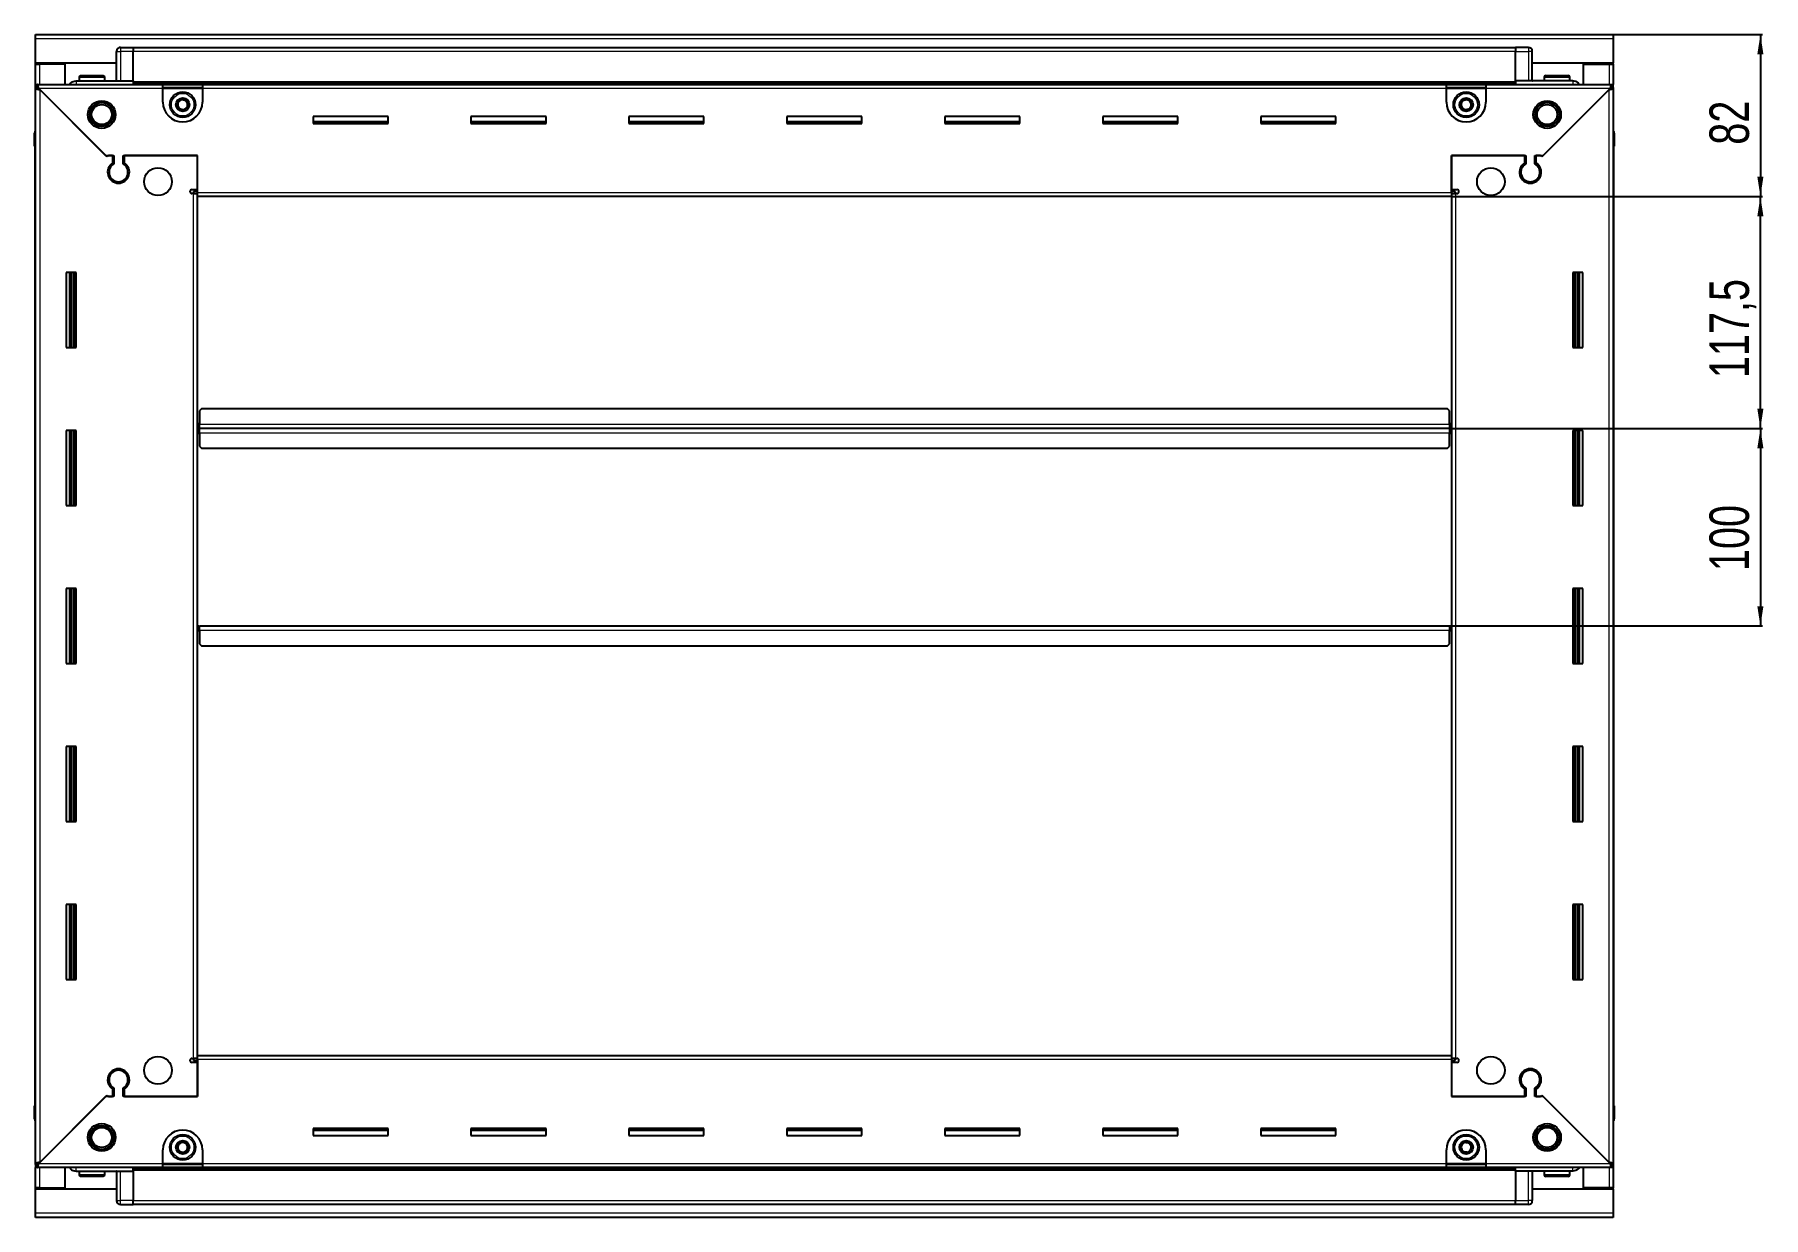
# Model space of a CAD drawing. Header units: millimetres. Extents: x 834 to 4461, y -609 to 1915.
# Drawn here: x 3586 to 4461, y 1177 to 1776 of the extents above; entities that cross this region are included whole.
import ezdxf

# ---------------------------------------------------------------- set-up
doc = ezdxf.new("R2010")
doc.units = ezdxf.units.MM
doc.layers.add('FORMAT', color=7, linetype='Continuous')
doc.styles.add('SLDTEXTSTYLE0', font='TXT', dxfattribs={"width": 0.75})
doc.dimstyles.new('SLDDIMSTYLE0', dxfattribs={"dimtxt": 20, "dimasz": 10, "dimexe": 0, "dimexo": 0.0625, "dimgap": 5, "dimtad": 2, "dimdec": 1, "dimrnd": 1e-09, "dimzin": 12, "dimdsep": 46, "dimtxsty": 'SLDTEXTSTYLE0', "dimsah": 1, "dimcen": 0.09, "dimadec": 0, "dimazin": 3, "dimtfac": 1, "dimtofl": 0, "dimtmove": 0, "dimatfit": 3, "dimfxl": 0, "dimfrac": 2, "dimtolj": 1, "dimtzin": 12, "dimarcsym": 0})

# ---------------------------------------------------------------- blocks, each defined once
blk = doc.blocks.new('_D_5')
at = {"layer": 'FORMAT'}
for p, q in [((4385.45, 1776.26), (4460.94, 1776.26)), ((4459.94, 1776.26), (4459.94, 1694.26)), ((4303.45, 1694.26), (4460.94, 1694.26))]:
    blk.add_line(p, q, dxfattribs=at)
for points in [[(4459.94, 1776.26), (4458.4, 1766.26), (4461.48, 1766.26)], [(4459.94, 1694.26), (4461.48, 1704.26), (4458.4, 1704.26)]]:
    blk.add_solid(points, dxfattribs=at)
at = {"layer": 'FORMAT', "insert": (4434.16, 1720.48), "char_height": 20, "attachment_point": 1, "rotation": 90, "style": 'SLDTEXTSTYLE0'}
blk.add_mtext('82', dxfattribs=at)
blk = doc.blocks.new('_D_6')
at = {"layer": 'FORMAT'}
for p, q in [((4303.45, 1694.26), (4460.94, 1694.26)), ((4459.94, 1576.76), (4459.94, 1694.26)), ((4302.45, 1576.76), (4460.94, 1576.76))]:
    blk.add_line(p, q, dxfattribs=at)
for points in [[(4459.94, 1694.26), (4458.4, 1684.26), (4461.48, 1684.26)], [(4459.94, 1576.76), (4461.48, 1586.76), (4458.4, 1586.76)]]:
    blk.add_solid(points, dxfattribs=at)
at = {"layer": 'FORMAT', "insert": (4434.16, 1602.26), "char_height": 20, "attachment_point": 1, "rotation": 90, "style": 'SLDTEXTSTYLE0'}
blk.add_mtext('117,5', dxfattribs=at)
blk = doc.blocks.new('_D_7')
at = {"layer": 'FORMAT'}
for p, q in [((4302.45, 1576.76), (4460.94, 1576.76)), ((4459.94, 1576.76), (4459.94, 1476.76)), ((4302.45, 1476.76), (4460.94, 1476.76))]:
    blk.add_line(p, q, dxfattribs=at)
for points in [[(4459.94, 1576.76), (4458.4, 1566.76), (4461.48, 1566.76)], [(4459.94, 1476.76), (4461.48, 1486.76), (4458.4, 1486.76)]]:
    blk.add_solid(points, dxfattribs=at)
at = {"layer": 'FORMAT', "insert": (4434.16, 1504.59), "char_height": 20, "attachment_point": 1, "rotation": 90, "style": 'SLDTEXTSTYLE0'}
blk.add_mtext('100', dxfattribs=at)

msp = doc.modelspace()

# ---------------------------------------------------------------- linework, layer by layer
at = {"color": 7, "linetype": 'Continuous', "lineweight": 25}
for p, q in [((3586.44, 1776.26), (4385.44, 1776.26)), ((3586.44, 1774.16), (3586.44, 1776.26)), ((3586.44, 1761.76), (3586.44, 1774.16)), ((3628.12, 1769.26), (3628.12, 1769.26)), ((3629.44, 1769.76), (3635.94, 1769.76)), ((3629.44, 1769.76), (3635.94, 1769.76)), ((3635.94, 1769.76), (3635.94, 1769.76)), ((3635.94, 1769.76), (3635.94, 1769.76)), ((3635.94, 1769.76), (3635.94, 1767.76)), ((4335.94, 1769.61), (3635.94, 1769.61)), ((4335.94, 1769.76), (4335.94, 1769.76)), ((4342.44, 1769.76), (4335.94, 1769.76)), ((4342.44, 1769.76), (4335.94, 1769.76)), ((4335.94, 1769.76), (4335.94, 1767.76)), ((4385.44, 1776.26), (4385.44, 1774.16)), ((4385.44, 1774.16), (4385.44, 1761.76)), ((3627.44, 1761.76), (3586.44, 1761.76)), ((3586.44, 1761.26), (3586.44, 1761.76)), ((3586.44, 1761.26), (3588.54, 1761.26)), ((3586.44, 1751.01), (3586.44, 1761.26)), ((3587.94, 1761.26), (3587.94, 1761.76)), ((3601.44, 1761.26), (3588.54, 1761.26)), ((3601.44, 1751.01), (3601.44, 1761.26)), ((3627.44, 1752.76), (3627.44, 1767.76)), ((3635.94, 1752.76), (3635.94, 1767.76)), ((4335.94, 1752.76), (4335.94, 1767.76)), ((4344.44, 1767.76), (4344.44, 1767.76)), ((4344.44, 1752.76), (4344.44, 1767.76)), ((4385.44, 1761.76), (4344.44, 1761.76)), ((4370.44, 1751.01), (4370.44, 1761.26)), ((4370.44, 1761.26), (4383.34, 1761.26)), ((4383.34, 1761.26), (4385.44, 1761.26)), ((4383.94, 1761.26), (4383.94, 1761.76)), ((4385.44, 1761.26), (4385.44, 1761.76)), ((4385.44, 1761.26), (4385.44, 1751.01)), ((3606.94, 1752.76), (3635.94, 1752.76)), ((3608.44, 1754.66), (3608.44, 1752.76)), ((3609.24, 1755.46), (3620.64, 1755.46)), ((3621.44, 1752.76), (3621.44, 1754.66)), ((3635.94, 1752.76), (3635.94, 1752.26)), ((3635.94, 1751.61), (4335.94, 1751.61)), ((4335.94, 1752.76), (4335.94, 1752.26)), ((4364.94, 1752.76), (4335.94, 1752.76)), ((4350.44, 1754.66), (4350.44, 1752.76)), ((4351.24, 1755.46), (4362.64, 1755.46)), ((4363.44, 1752.76), (4363.44, 1754.66)), ((3586.44, 1749.51), (3586.44, 1751.01)), ((3586.44, 1751.01), (3587.44, 1751.01)), ((3586.44, 1749.01), (3586.44, 1749.51)), ((3586.44, 1749.51), (3587.44, 1749.51)), ((3586.44, 1204.51), (3586.44, 1749.01)), ((3587.94, 1749.01), (3586.44, 1749.01)), ((3587.44, 1751.01), (3650.94, 1751.01)), ((3587.44, 1749.51), (3587.44, 1751.01)), ((3588.04, 1748.91), (3621.94, 1715.01)), ((3622.64, 1714.31), (3588.54, 1748.41)), ((3650.94, 1748.91), (3650.94, 1751.01)), ((3650.94, 1751.01), (3670.94, 1751.01)), ((3650.94, 1749.51), (3670.94, 1749.51)), ((3650.94, 1742.01), (3650.94, 1748.91)), ((3670.94, 1751.01), (4300.94, 1751.01)), ((3670.94, 1751.01), (3670.94, 1748.91)), ((3670.94, 1748.91), (3670.94, 1742.01)), ((4300.94, 1748.91), (4300.94, 1751.01)), ((4300.94, 1751.01), (4320.94, 1751.01)), ((4300.94, 1749.51), (4320.94, 1749.51)), ((4300.94, 1742.01), (4300.94, 1748.91)), ((4320.94, 1751.01), (4384.44, 1751.01)), ((4320.94, 1751.01), (4320.94, 1748.91)), ((4320.94, 1748.91), (4320.94, 1742.01)), ((4383.34, 1748.41), (4349.24, 1714.31)), ((4349.94, 1715.01), (4383.84, 1748.91)), ((4383.94, 1749.01), (4385.44, 1749.01)), ((4384.44, 1749.51), (4384.44, 1751.01)), ((4384.44, 1751.01), (4385.44, 1751.01)), ((4384.44, 1749.51), (4385.44, 1749.51)), ((4385.44, 1749.51), (4385.44, 1751.01)), ((4385.44, 1749.51), (4385.44, 1749.01)), ((4385.44, 1749.01), (4385.44, 1204.51)), ((3764.94, 1734.76), (3726.94, 1734.76)), ((3726.94, 1734.76), (3726.94, 1731.26)), ((3764.94, 1731.26), (3764.94, 1734.76)), ((3844.94, 1734.76), (3806.94, 1734.76)), ((3806.94, 1734.76), (3806.94, 1731.26)), ((3844.94, 1731.26), (3844.94, 1734.76)), ((3924.94, 1734.76), (3886.94, 1734.76)), ((3886.94, 1734.76), (3886.94, 1731.26)), ((3924.94, 1731.26), (3924.94, 1734.76)), ((4004.94, 1734.76), (3966.94, 1734.76)), ((3966.94, 1734.76), (3966.94, 1731.26)), ((4004.94, 1731.26), (4004.94, 1734.76)), ((4084.94, 1734.76), (4046.94, 1734.76)), ((4046.94, 1734.76), (4046.94, 1731.26)), ((4084.94, 1731.26), (4084.94, 1734.76)), ((4164.94, 1734.76), (4126.94, 1734.76)), ((4126.94, 1734.76), (4126.94, 1731.26)), ((4164.94, 1731.26), (4164.94, 1734.76)), ((4244.94, 1734.76), (4206.94, 1734.76)), ((4206.94, 1734.76), (4206.94, 1731.26)), ((4244.94, 1731.26), (4244.94, 1734.76)), ((3585.94, 1726.26), (3585.94, 1719.76)), ((3585.94, 1719.76), (3585.94, 1726.26)), ((3764.94, 1732.01), (3726.94, 1732.01)), ((3726.94, 1731.26), (3764.94, 1731.26)), ((3844.94, 1732.01), (3806.94, 1732.01)), ((3806.94, 1731.26), (3844.94, 1731.26)), ((3924.94, 1732.01), (3886.94, 1732.01)), ((3886.94, 1731.26), (3924.94, 1731.26)), ((4004.94, 1732.01), (3966.94, 1732.01)), ((3966.94, 1731.26), (4004.94, 1731.26)), ((4084.94, 1732.01), (4046.94, 1732.01)), ((4046.94, 1731.26), (4084.94, 1731.26)), ((4164.94, 1732.01), (4126.94, 1732.01)), ((4126.94, 1731.26), (4164.94, 1731.26)), ((4244.94, 1732.01), (4206.94, 1732.01)), ((4206.94, 1731.26), (4244.94, 1731.26)), ((4385.44, 1727.58), (4385.44, 1727.58)), ((4385.94, 1726.26), (4385.94, 1719.76)), ((4385.94, 1719.76), (4385.94, 1726.26)), ((3585.94, 1719.76), (3585.94, 1719.76)), ((3586.44, 1719.76), (3585.94, 1719.76)), ((3586.09, 1719.76), (3586.09, 1233.76)), ((4385.44, 1719.76), (4385.94, 1719.76)), ((4385.79, 1233.76), (4385.79, 1719.76)), ((4385.94, 1719.76), (4385.94, 1719.76)), ((4385.94, 1719.76), (4385.94, 1719.76)), ((3621.94, 1715.01), (3626.14, 1715.01)), ((3623.34, 1715.01), (3622.64, 1714.31)), ((3625.44, 1715.01), (3623.34, 1715.01)), ((3625.44, 1715.01), (3625.44, 1711.12)), ((3626.14, 1715.01), (3626.14, 1710.72)), ((3630.74, 1715.01), (3668.44, 1715.01)), ((3630.74, 1710.72), (3630.74, 1715.01)), ((3631.44, 1711.12), (3631.44, 1715.01)), ((3668.44, 1715.01), (3631.44, 1715.01)), ((3668.44, 1696.36), (3668.44, 1715.01)), ((3668.44, 1697.76), (3668.44, 1715.01)), ((4303.44, 1715.01), (4341.14, 1715.01)), ((4303.44, 1696.36), (4303.44, 1715.01)), ((4303.44, 1715.01), (4303.44, 1697.76)), ((4340.44, 1715.01), (4303.44, 1715.01)), ((4340.44, 1715.01), (4340.44, 1711.12)), ((4341.14, 1715.01), (4341.14, 1710.72)), ((4345.74, 1715.01), (4349.94, 1715.01)), ((4345.74, 1710.72), (4345.74, 1715.01)), ((4348.54, 1715.01), (4346.44, 1715.01)), ((4346.44, 1711.12), (4346.44, 1715.01)), ((4349.24, 1714.31), (4348.54, 1715.01)), ((3626.44, 1702.14), (3626.44, 1701.38)), ((4345.44, 1702.14), (4345.44, 1701.38)), ((3665.59, 1697.76), (3668.44, 1697.76)), ((3666.34, 1695.76), (3665.59, 1695.76)), ((3666.34, 1695.76), (3668.44, 1695.76)), ((3668.44, 1696.76), (3666.44, 1696.76)), ((3666.44, 1696.76), (3666.44, 1695.76)), ((3668.44, 1694.26), (3668.44, 1696.36)), ((4303.44, 1694.26), (3668.44, 1694.26)), ((3668.44, 1259.26), (3668.44, 1694.26)), ((4303.44, 1697.76), (4306.29, 1697.76)), ((4305.44, 1696.76), (4303.44, 1696.76)), ((4303.44, 1696.36), (4303.44, 1694.26)), ((4303.44, 1695.76), (4305.54, 1695.76)), ((4303.44, 1694.26), (4303.44, 1259.26)), ((4305.44, 1695.76), (4305.44, 1696.76)), ((4306.29, 1695.76), (4305.54, 1695.76)), ((3606.94, 1655.76), (3601.94, 1655.76)), ((3601.94, 1655.76), (3601.94, 1617.76)), ((3604.09, 1617.76), (3604.09, 1655.76)), ((3605.88, 1617.76), (3605.88, 1655.76)), ((3605.92, 1617.76), (3605.92, 1655.76)), ((3606.94, 1617.76), (3606.94, 1655.76)), ((4364.94, 1655.76), (4364.94, 1617.76)), ((4369.94, 1655.76), (4364.94, 1655.76)), ((4365.96, 1655.76), (4365.96, 1617.76)), ((4366, 1655.76), (4366, 1617.76)), ((4367.79, 1655.76), (4367.79, 1617.76)), ((4369.94, 1617.76), (4369.94, 1655.76)), ((3601.94, 1617.76), (3606.94, 1617.76)), ((4364.94, 1617.76), (4369.94, 1617.76)), ((3670.44, 1586.76), (3669.44, 1585.76)), ((3669.44, 1585.76), (3669.44, 1578.86)), ((4301.44, 1586.76), (3670.44, 1586.76)), ((4302.44, 1585.76), (4301.44, 1586.76)), ((4302.44, 1578.86), (4302.44, 1585.76)), ((3669.19, 1576.76), (3668.44, 1576.76)), ((3669.44, 1579.61), (3669.19, 1579.61)), ((3669.19, 1579.61), (3669.19, 1576.76)), ((3669.19, 1576.76), (3669.19, 1573.91)), ((3669.44, 1576.76), (3669.44, 1578.86)), ((4302.44, 1576.76), (3669.44, 1576.76)), ((3669.44, 1574.66), (3669.44, 1576.76)), ((4302.69, 1579.61), (4302.44, 1579.61)), ((4302.44, 1578.86), (4302.44, 1576.76)), ((4302.44, 1576.76), (4302.44, 1574.66)), ((4302.69, 1576.76), (4302.69, 1579.61)), ((4303.44, 1576.76), (4302.69, 1576.76)), ((4302.69, 1573.91), (4302.69, 1576.76)), ((3606.94, 1575.76), (3601.94, 1575.76)), ((3601.94, 1575.76), (3601.94, 1537.76)), ((3604.09, 1537.76), (3604.09, 1575.76)), ((3605.88, 1537.76), (3605.88, 1575.76)), ((3605.92, 1537.76), (3605.92, 1575.76)), ((3606.94, 1537.76), (3606.94, 1575.76)), ((3669.19, 1573.91), (3669.44, 1573.91)), ((3669.44, 1574.66), (3669.44, 1567.76)), ((3669.44, 1567.76), (3670.44, 1566.76)), ((4301.44, 1566.76), (4302.44, 1567.76)), ((4302.44, 1567.76), (4302.44, 1574.66)), ((4302.44, 1573.91), (4302.69, 1573.91)), ((4364.94, 1575.76), (4364.94, 1537.76)), ((4369.94, 1575.76), (4364.94, 1575.76)), ((4365.96, 1575.76), (4365.96, 1537.76)), ((4366, 1575.76), (4366, 1537.76)), ((4367.79, 1575.76), (4367.79, 1537.76)), ((4369.94, 1537.76), (4369.94, 1575.76)), ((3670.44, 1566.76), (4301.44, 1566.76)), ((3601.94, 1537.76), (3606.94, 1537.76)), ((4364.94, 1537.76), (4369.94, 1537.76)), ((3606.94, 1495.76), (3601.94, 1495.76)), ((3601.94, 1495.76), (3601.94, 1457.76)), ((3604.09, 1457.76), (3604.09, 1495.76)), ((3605.88, 1457.76), (3605.88, 1495.76)), ((3605.92, 1457.76), (3605.92, 1495.76)), ((3606.94, 1457.76), (3606.94, 1495.76)), ((4364.94, 1495.76), (4364.94, 1457.76)), ((4369.94, 1495.76), (4364.94, 1495.76)), ((4365.96, 1495.76), (4365.96, 1457.76)), ((4366, 1495.76), (4366, 1457.76)), ((4367.79, 1495.76), (4367.79, 1457.76)), ((4369.94, 1457.76), (4369.94, 1495.76)), ((3668.44, 1476.76), (3669.19, 1476.76)), ((3669.19, 1476.76), (3669.19, 1473.91)), ((3669.19, 1473.91), (3669.44, 1473.91)), ((3669.44, 1476.76), (4302.44, 1476.76)), ((3669.44, 1474.66), (3669.44, 1476.76)), ((3669.44, 1474.66), (3669.44, 1467.76)), ((4302.44, 1476.76), (4302.44, 1474.66)), ((4302.44, 1467.76), (4302.44, 1474.66)), ((4302.44, 1473.91), (4302.69, 1473.91)), ((4302.69, 1473.91), (4302.69, 1476.76)), ((4302.69, 1476.76), (4303.44, 1476.76)), ((3669.44, 1467.76), (3670.44, 1466.76)), ((3670.44, 1466.76), (4301.44, 1466.76)), ((4301.44, 1466.76), (4302.44, 1467.76)), ((3601.94, 1457.76), (3606.94, 1457.76)), ((4364.94, 1457.76), (4369.94, 1457.76)), ((3606.94, 1415.76), (3601.94, 1415.76)), ((3601.94, 1415.76), (3601.94, 1377.76)), ((3604.09, 1377.76), (3604.09, 1415.76)), ((3605.88, 1377.76), (3605.88, 1415.76)), ((3605.92, 1377.76), (3605.92, 1415.76)), ((3606.94, 1377.76), (3606.94, 1415.76)), ((4364.94, 1415.76), (4364.94, 1377.76)), ((4369.94, 1415.76), (4364.94, 1415.76)), ((4365.96, 1415.76), (4365.96, 1377.76)), ((4366, 1415.76), (4366, 1377.76)), ((4367.79, 1415.76), (4367.79, 1377.76)), ((4369.94, 1377.76), (4369.94, 1415.76)), ((3601.94, 1377.76), (3606.94, 1377.76)), ((4364.94, 1377.76), (4369.94, 1377.76)), ((3606.94, 1335.76), (3601.94, 1335.76)), ((3601.94, 1335.76), (3601.94, 1297.76)), ((3604.09, 1297.76), (3604.09, 1335.76)), ((3605.88, 1297.76), (3605.88, 1335.76)), ((3605.92, 1297.76), (3605.92, 1335.76)), ((3606.94, 1297.76), (3606.94, 1335.76)), ((4364.94, 1335.76), (4364.94, 1297.76)), ((4369.94, 1335.76), (4364.94, 1335.76)), ((4365.96, 1335.76), (4365.96, 1297.76)), ((4366, 1335.76), (4366, 1297.76)), ((4367.79, 1335.76), (4367.79, 1297.76)), ((4369.94, 1297.76), (4369.94, 1335.76)), ((3601.94, 1297.76), (3606.94, 1297.76)), ((4364.94, 1297.76), (4369.94, 1297.76)), ((3626.44, 1252.13), (3626.44, 1251.37)), ((3665.59, 1257.76), (3666.34, 1257.76)), ((3668.44, 1255.76), (3665.59, 1255.76)), ((3668.44, 1257.76), (3666.34, 1257.76)), ((3666.44, 1257.76), (3666.44, 1256.76)), ((3666.44, 1256.76), (3668.44, 1256.76)), ((3668.44, 1259.26), (4303.44, 1259.26)), ((3668.44, 1257.16), (3668.44, 1259.26)), ((3668.44, 1257.16), (3668.44, 1238.51)), ((3668.44, 1238.51), (3668.44, 1255.76)), ((4303.44, 1259.26), (4303.44, 1257.16)), ((4305.54, 1257.76), (4303.44, 1257.76)), ((4303.44, 1257.16), (4303.44, 1238.51)), ((4303.44, 1256.76), (4305.44, 1256.76)), ((4303.44, 1255.76), (4303.44, 1238.51)), ((4306.29, 1255.76), (4303.44, 1255.76)), ((4305.44, 1256.76), (4305.44, 1257.76)), ((4305.54, 1257.76), (4306.29, 1257.76)), ((4345.44, 1252.13), (4345.44, 1251.37)), ((3621.94, 1238.51), (3588.04, 1204.61)), ((3588.54, 1205.11), (3622.64, 1239.21)), ((3626.14, 1238.51), (3621.94, 1238.51)), ((3622.64, 1239.21), (3623.34, 1238.51)), ((3623.34, 1238.51), (3625.44, 1238.51)), ((3625.44, 1242.4), (3625.44, 1238.51)), ((3626.14, 1242.79), (3626.14, 1238.51)), ((3630.74, 1238.51), (3630.74, 1242.79)), ((3668.44, 1238.51), (3630.74, 1238.51)), ((3631.44, 1238.51), (3631.44, 1242.4)), ((3631.44, 1238.51), (3668.44, 1238.51)), ((4341.14, 1238.51), (4303.44, 1238.51)), ((4303.44, 1238.51), (4340.44, 1238.51)), ((4340.44, 1242.4), (4340.44, 1238.51)), ((4341.14, 1242.79), (4341.14, 1238.51)), ((4345.74, 1238.51), (4345.74, 1242.79)), ((4349.94, 1238.51), (4345.74, 1238.51)), ((4346.44, 1238.51), (4346.44, 1242.4)), ((4346.44, 1238.51), (4348.54, 1238.51)), ((4348.54, 1238.51), (4349.24, 1239.21)), ((4349.24, 1239.21), (4383.34, 1205.11)), ((4383.84, 1204.61), (4349.94, 1238.51)), ((3585.94, 1233.76), (3585.94, 1233.76)), ((3585.94, 1227.26), (3585.94, 1233.76)), ((3585.94, 1233.76), (3585.94, 1233.76)), ((3585.94, 1233.76), (3585.94, 1227.26)), ((3586.44, 1233.76), (3585.94, 1233.76)), ((3586.44, 1225.93), (3586.44, 1225.93)), ((4385.44, 1233.76), (4385.94, 1233.76)), ((4385.94, 1233.76), (4385.94, 1233.76)), ((4385.94, 1227.26), (4385.94, 1233.76)), ((4385.94, 1233.76), (4385.94, 1227.26)), ((3764.94, 1222.26), (3726.94, 1222.26)), ((3726.94, 1222.26), (3726.94, 1218.76)), ((3726.94, 1221.51), (3764.94, 1221.51)), ((3726.94, 1218.76), (3764.94, 1218.76)), ((3764.94, 1218.76), (3764.94, 1222.26)), ((3844.94, 1222.26), (3806.94, 1222.26)), ((3806.94, 1222.26), (3806.94, 1218.76)), ((3806.94, 1221.51), (3844.94, 1221.51)), ((3806.94, 1218.76), (3844.94, 1218.76)), ((3844.94, 1218.76), (3844.94, 1222.26)), ((3924.94, 1222.26), (3886.94, 1222.26)), ((3886.94, 1222.26), (3886.94, 1218.76)), ((3886.94, 1221.51), (3924.94, 1221.51)), ((3886.94, 1218.76), (3924.94, 1218.76)), ((3924.94, 1218.76), (3924.94, 1222.26)), ((4004.94, 1222.26), (3966.94, 1222.26)), ((3966.94, 1222.26), (3966.94, 1218.76)), ((3966.94, 1221.51), (4004.94, 1221.51)), ((3966.94, 1218.76), (4004.94, 1218.76)), ((4004.94, 1218.76), (4004.94, 1222.26)), ((4084.94, 1222.26), (4046.94, 1222.26)), ((4046.94, 1222.26), (4046.94, 1218.76)), ((4046.94, 1221.51), (4084.94, 1221.51)), ((4046.94, 1218.76), (4084.94, 1218.76)), ((4084.94, 1218.76), (4084.94, 1222.26)), ((4164.94, 1222.26), (4126.94, 1222.26)), ((4126.94, 1222.26), (4126.94, 1218.76)), ((4126.94, 1221.51), (4164.94, 1221.51)), ((4126.94, 1218.76), (4164.94, 1218.76)), ((4164.94, 1218.76), (4164.94, 1222.26)), ((4244.94, 1222.26), (4206.94, 1222.26)), ((4206.94, 1222.26), (4206.94, 1218.76)), ((4206.94, 1221.51), (4244.94, 1221.51)), ((4206.94, 1218.76), (4244.94, 1218.76)), ((4244.94, 1218.76), (4244.94, 1222.26)), ((3650.94, 1204.61), (3650.94, 1211.51)), ((3670.94, 1211.51), (3670.94, 1204.61)), ((4300.94, 1204.61), (4300.94, 1211.51)), ((4320.94, 1211.51), (4320.94, 1204.61)), ((3586.44, 1204.01), (3586.44, 1204.51)), ((3587.94, 1204.51), (3586.44, 1204.51)), ((3586.44, 1204.01), (3586.44, 1202.51)), ((3587.44, 1204.01), (3586.44, 1204.01)), ((3586.44, 1192.26), (3586.44, 1202.51)), ((3587.44, 1202.51), (3586.44, 1202.51)), ((3587.44, 1204.01), (3587.44, 1202.51)), ((3650.94, 1202.51), (3587.44, 1202.51)), ((3601.44, 1192.26), (3601.44, 1202.51)), ((3606.94, 1200.76), (3635.94, 1200.76)), ((3608.44, 1200.76), (3608.44, 1198.86)), ((3621.44, 1198.86), (3621.44, 1200.76)), ((3627.44, 1200.76), (3627.44, 1185.76)), ((4335.94, 1201.91), (3635.94, 1201.91)), ((3635.94, 1200.76), (3635.94, 1201.26)), ((3635.94, 1200.76), (3635.94, 1185.76)), ((3650.94, 1202.51), (3650.94, 1204.61)), ((3670.94, 1204.01), (3650.94, 1204.01)), ((3670.94, 1202.51), (3650.94, 1202.51)), ((3670.94, 1204.61), (3670.94, 1202.51)), ((4300.94, 1202.51), (3670.94, 1202.51)), ((4300.94, 1202.51), (4300.94, 1204.61)), ((4320.94, 1204.01), (4300.94, 1204.01)), ((4320.94, 1202.51), (4300.94, 1202.51)), ((4320.94, 1204.61), (4320.94, 1202.51)), ((4384.44, 1202.51), (4320.94, 1202.51)), ((4335.94, 1200.76), (4335.94, 1201.26)), ((4364.94, 1200.76), (4335.94, 1200.76)), ((4335.94, 1200.76), (4335.94, 1185.76)), ((4344.44, 1200.76), (4344.44, 1185.76)), ((4350.44, 1200.76), (4350.44, 1198.86)), ((4363.44, 1198.86), (4363.44, 1200.76)), ((4370.44, 1192.26), (4370.44, 1202.51)), ((4383.94, 1204.51), (4385.44, 1204.51)), ((4384.44, 1204.01), (4384.44, 1202.51)), ((4385.44, 1204.01), (4384.44, 1204.01)), ((4385.44, 1202.51), (4384.44, 1202.51)), ((4385.44, 1204.51), (4385.44, 1204.01)), ((4385.44, 1204.01), (4385.44, 1202.51)), ((4385.44, 1202.51), (4385.44, 1192.26)), ((3588.54, 1192.26), (3586.44, 1192.26)), ((3586.44, 1191.76), (3586.44, 1192.26)), ((3586.44, 1179.36), (3586.44, 1191.76)), ((3586.44, 1191.76), (3627.44, 1191.76)), ((3587.94, 1191.76), (3587.94, 1192.26)), ((3588.54, 1192.26), (3601.44, 1192.26)), ((3613.01, 1198.06), (3609.24, 1198.06)), ((3620.64, 1198.06), (3613.01, 1198.06)), ((4344.44, 1191.76), (4385.44, 1191.76)), ((4358.23, 1198.06), (4351.24, 1198.06)), ((4362.64, 1198.06), (4358.23, 1198.06)), ((4383.34, 1192.26), (4370.44, 1192.26)), ((4385.44, 1192.26), (4383.34, 1192.26)), ((4383.94, 1191.76), (4383.94, 1192.26)), ((4385.44, 1191.76), (4385.44, 1192.26)), ((4385.44, 1191.76), (4385.44, 1179.36)), ((3627.44, 1185.76), (3627.44, 1185.76)), ((3629.44, 1183.76), (3635.94, 1183.76)), ((3629.44, 1183.76), (3635.94, 1183.76)), ((3635.94, 1183.76), (3635.94, 1185.76)), ((3635.94, 1183.91), (4335.94, 1183.91)), ((3635.94, 1183.76), (3635.94, 1183.76)), ((4335.94, 1183.76), (4335.94, 1185.76)), ((4335.94, 1183.76), (4335.94, 1183.76)), ((4342.44, 1183.76), (4335.94, 1183.76)), ((4335.94, 1183.76), (4335.94, 1183.76)), ((4342.44, 1183.76), (4335.94, 1183.76)), ((4343.76, 1184.26), (4343.76, 1184.26)), ((3586.44, 1177.26), (3586.44, 1179.36)), ((4385.44, 1177.26), (3586.44, 1177.26)), ((4385.44, 1179.36), (4385.44, 1177.26))]:
    msp.add_line(p, q, dxfattribs=at)
at = {"color": 8, "linetype": 'Continuous', "lineweight": 18}
for p, q in [((4385.44, 1774.16), (3586.44, 1774.16)), ((3629.44, 1769.76), (3629.44, 1767.76)), ((4342.44, 1769.76), (4342.44, 1767.76)), ((3588.54, 1761.26), (3588.54, 1761.76)), ((3588.54, 1751.01), (3588.54, 1761.26)), ((3627.44, 1767.76), (3629.44, 1767.76)), ((3629.44, 1767.76), (3629.44, 1752.76)), ((3635.94, 1767.76), (3629.44, 1767.76)), ((4335.94, 1767.61), (3635.94, 1767.61)), ((4335.94, 1767.76), (4342.44, 1767.76)), ((4342.44, 1767.76), (4342.44, 1752.76)), ((4344.44, 1767.76), (4342.44, 1767.76)), ((4383.34, 1761.76), (4383.34, 1761.26)), ((4383.34, 1761.26), (4383.34, 1751.01)), ((3608.44, 1754.66), (3621.44, 1754.66)), ((4335.94, 1752.26), (3635.94, 1752.26)), ((4350.44, 1754.66), (4363.44, 1754.66)), ((3650.94, 1748.91), (3588.04, 1748.91)), ((3588.54, 1748.41), (3588.54, 1205.11)), ((4335.94, 1751.02), (3635.94, 1751.02)), ((3650.94, 1748.91), (3670.94, 1748.91)), ((4300.94, 1748.91), (3670.94, 1748.91)), ((4300.94, 1748.91), (4320.94, 1748.91)), ((4383.84, 1748.91), (4320.94, 1748.91)), ((4383.34, 1205.11), (4383.34, 1748.41)), ((3586.44, 1726.26), (3585.94, 1726.26)), ((4385.44, 1726.26), (4385.94, 1726.26)), ((3666.34, 1257.76), (3666.34, 1695.76)), ((3668.44, 1696.36), (4303.44, 1696.36)), ((4305.54, 1695.76), (4305.54, 1257.76)), ((3603.44, 1655.76), (3603.44, 1617.76)), ((3604.67, 1655.76), (3604.67, 1617.76)), ((4367.2, 1617.76), (4367.2, 1655.76)), ((4368.44, 1617.76), (4368.44, 1655.76)), ((4302.44, 1578.86), (3669.44, 1578.86)), ((3603.44, 1575.76), (3603.44, 1537.76)), ((3604.67, 1575.76), (3604.67, 1537.76)), ((3669.44, 1574.66), (4302.44, 1574.66)), ((4367.2, 1537.76), (4367.2, 1575.76)), ((4368.44, 1537.76), (4368.44, 1575.76)), ((3603.44, 1495.76), (3603.44, 1457.76)), ((3604.67, 1495.76), (3604.67, 1457.76)), ((4367.2, 1457.76), (4367.2, 1495.76)), ((4368.44, 1457.76), (4368.44, 1495.76)), ((3669.44, 1474.66), (4302.44, 1474.66)), ((3603.44, 1415.76), (3603.44, 1377.76)), ((3604.67, 1415.76), (3604.67, 1377.76)), ((4367.2, 1377.76), (4367.2, 1415.76)), ((4368.44, 1377.76), (4368.44, 1415.76)), ((3603.44, 1335.76), (3603.44, 1297.76)), ((3604.67, 1335.76), (3604.67, 1297.76)), ((4367.2, 1297.76), (4367.2, 1335.76)), ((4368.44, 1297.76), (4368.44, 1335.76)), ((4303.44, 1257.16), (3668.44, 1257.16)), ((3586.44, 1227.26), (3585.94, 1227.26)), ((4385.44, 1227.26), (4385.94, 1227.26)), ((3588.04, 1204.61), (3650.94, 1204.61)), ((3588.54, 1192.26), (3588.54, 1202.51)), ((3629.44, 1185.76), (3629.44, 1200.76)), ((3635.94, 1202.49), (4335.94, 1202.49)), ((3635.94, 1201.26), (4335.94, 1201.26)), ((3670.94, 1204.61), (3650.94, 1204.61)), ((3670.94, 1204.61), (4300.94, 1204.61)), ((4320.94, 1204.61), (4300.94, 1204.61)), ((4320.94, 1204.61), (4383.84, 1204.61)), ((4342.44, 1185.76), (4342.44, 1200.76)), ((4383.34, 1202.51), (4383.34, 1192.26)), ((3588.54, 1191.76), (3588.54, 1192.26)), ((3612.74, 1198.86), (3608.44, 1198.86)), ((3621.44, 1198.86), (3612.74, 1198.86)), ((4358.41, 1198.86), (4350.44, 1198.86)), ((4363.44, 1198.86), (4358.41, 1198.86)), ((4383.34, 1192.26), (4383.34, 1191.76)), ((3627.44, 1185.76), (3629.44, 1185.76)), ((3635.94, 1185.76), (3629.44, 1185.76)), ((3629.44, 1183.76), (3629.44, 1185.76)), ((3635.94, 1185.91), (4335.94, 1185.91)), ((4335.94, 1185.76), (4342.44, 1185.76)), ((4344.44, 1185.76), (4342.44, 1185.76)), ((4342.44, 1183.76), (4342.44, 1185.76)), ((4385.44, 1179.36), (3586.44, 1179.36))]:
    msp.add_line(p, q, dxfattribs=at)
at = {"color": 7, "linetype": 'Continuous', "lineweight": 25}
for centre, radius in [((3619.94, 1735.76), 7), ((3660.94, 1740.76), 6.5), ((3660.94, 1740.76), 3.46), ((4310.94, 1740.76), 6.5), ((4310.94, 1740.76), 3.46), ((4351.94, 1735.76), 7), ((3619.94, 1735.76), 6.03), ((3619.94, 1735.76), 5.1), ((4351.94, 1735.76), 6.03), ((4351.94, 1735.76), 5.1), ((3648.44, 1701.76), 7), ((4323.44, 1701.76), 7), ((3648.44, 1251.76), 7), ((4323.44, 1251.76), 7), ((3619.94, 1217.76), 7), ((3619.94, 1217.76), 6.03), ((3619.94, 1217.76), 5.1), ((3660.94, 1212.76), 6.5), ((4310.94, 1212.76), 6.5), ((4351.94, 1217.76), 7), ((4351.94, 1217.76), 6.02), ((4351.94, 1217.76), 5.1), ((3660.94, 1212.76), 3.46), ((4310.94, 1212.76), 3.46)]:
    msp.add_circle(centre, radius, dxfattribs=at)
at = {"color": 8, "linetype": 'Continuous', "lineweight": 18}
for centre in [(3660.94, 1740.76), (4310.94, 1740.76), (3660.94, 1212.76), (4310.94, 1212.76)]:
    msp.add_circle(centre, 5.7, dxfattribs=at)
at = {"color": 7, "linetype": 'Continuous', "lineweight": 25}
for centre, radius, start, end in [((3629.44, 1767.76), 2, 90, 180), ((3629.44, 1767.76), 2, 123.94202, 131.40962), ((3629.44, 1767.76), 2, 90, 108.58003), ((4342.44, 1767.76), 2, 0, 90), ((3609.24, 1754.66), 0.8, 90, 180), ((3620.64, 1754.66), 0.8, 0, 90), ((3627.24, 1752.96), 0.2, 270, 0), ((4344.64, 1752.96), 0.2, 180, 270), ((4351.24, 1754.66), 0.8, 90, 180), ((4362.64, 1754.66), 0.8, 0, 90), ((3660.94, 1740.76), 2.5, 134.01559, 194.01559), ((3660.94, 1740.76), 2.5, 74.01559, 134.01559), ((3660.94, 1740.76), 2.5, 14.01559, 74.01559), ((4310.94, 1740.76), 2.5, 100.11158, 160.11158), ((4310.94, 1740.76), 2.5, 40.11158, 100.11158), ((4310.94, 1740.76), 2.5, 340.11158, 40.11158), ((3660.94, 1742.01), 10, 180, 270), ((3660.94, 1740.76), 2.5, 194.01559, 254.01559), ((3660.94, 1740.76), 2.5, 254.01559, 314.01559), ((3660.94, 1742.01), 10, 270, 0), ((3660.94, 1740.76), 2.5, 314.01559, 14.01559), ((4310.94, 1742.01), 10, 180, 270), ((4310.94, 1740.76), 2.5, 160.11158, 220.11158), ((4310.94, 1740.76), 2.5, 220.11158, 280.11158), ((4310.94, 1742.01), 10, 270, 0), ((4310.94, 1740.76), 2.5, 280.11158, 340.11158), ((3587.94, 1726.26), 2, 138.59038, 180), ((4383.94, 1726.26), 2, 0, 41.39416), ((3628.44, 1706.51), 5.5, 123.05573, 56.94427), ((3628.44, 1706.51), 4.8, 118.63099, 61.36901), ((4343.44, 1706.51), 5.5, 123.05573, 56.94427), ((4343.44, 1706.51), 4.8, 118.63099, 61.36901), ((3665.59, 1696.76), 1, 90, 270), ((4306.29, 1696.76), 1, 270, 90), ((3628.44, 1247.01), 5.5, 303.05573, 236.94427), ((3665.59, 1256.76), 1, 90, 270), ((4306.29, 1256.76), 1, 270, 90), ((4343.44, 1247.01), 5.5, 303.05573, 236.94427), ((3628.44, 1247.01), 4.8, 298.63099, 241.36901), ((4343.44, 1247.01), 4.8, 298.63099, 241.36901), ((3587.94, 1227.26), 2, 180, 221.39416), ((4383.94, 1227.26), 2, 318.59038, 0), ((3660.94, 1211.51), 10, 90, 180), ((3660.94, 1211.51), 10, 0, 90), ((4310.94, 1211.51), 10, 90, 180), ((4310.94, 1211.51), 10, 0, 90), ((3660.94, 1212.76), 2.5, 127.47401, 187.47401), ((3660.94, 1212.76), 2.5, 187.47401, 247.47401), ((3660.94, 1212.76), 2.5, 67.47401, 127.47401), ((3660.94, 1212.76), 2.5, 247.47401, 307.47401), ((3660.94, 1212.76), 2.5, 7.47401, 67.47401), ((3660.94, 1212.76), 2.5, 307.47401, 7.47401), ((4310.94, 1212.76), 2.5, 147.04236, 207.04236), ((4310.94, 1212.76), 2.5, 207.04236, 267.04236), ((4310.94, 1212.76), 2.5, 87.04236, 147.04236), ((4310.94, 1212.76), 2.5, 267.04236, 327.04236), ((4310.94, 1212.76), 2.5, 27.04236, 87.04236), ((4310.94, 1212.76), 2.5, 327.04236, 27.04236), ((3627.24, 1200.56), 0.2, 0, 90), ((4344.64, 1200.56), 0.2, 90, 180), ((3609.24, 1198.86), 0.8, 180, 270), ((3620.64, 1198.86), 0.8, 270, 360), ((4351.24, 1198.86), 0.8, 180, 270), ((4362.64, 1198.86), 0.8, 270, 360), ((3629.44, 1185.76), 2, 180, 270), ((3629.44, 1185.76), 2, 180, 270), ((4342.44, 1185.76), 2, 270, 0)]:
    msp.add_arc(centre, radius, start, end, dxfattribs=at)
for points, knots in [([(3603.72, 1751.01), (3603.84, 1751.21), (3604.23, 1751.86), (3605.38, 1752.57), (3606.42, 1752.69), (3606.94, 1752.76)], [0, 0, 0, 0, 0.1822499, 0.5911249, 1, 1, 1, 1]), ([(3635.94, 1752.76), (3635.94, 1752.72), (3635.94, 1752.64), (3635.94, 1752.02), (3635.94, 1751.47), (3635.94, 1751.09), (3635.94, 1751.08)], [0, 0, 0, 0, 0.330267, 0.660534, 0.990802, 1, 1, 1, 1]), ([(4335.94, 1752.76), (4335.94, 1752.72), (4335.94, 1752.64), (4335.94, 1752.03), (4335.94, 1751.44), (4335.94, 1751.04), (4335.94, 1751.01)], [0, 0, 0, 0, 0.3229095, 0.6458191, 0.9687286, 1, 1, 1, 1]), ([(4368.15, 1751.01), (4368.03, 1751.21), (4367.65, 1751.86), (4366.49, 1752.57), (4365.46, 1752.69), (4364.94, 1752.76)], [0, 0, 0, 0, 0.18225, 0.591125, 1, 1, 1, 1]), ([(3586.44, 1749.01), (3586.47, 1748.96), (3586.52, 1748.87), (3586.91, 1748.74), (3587.47, 1748.61), (3588.05, 1748.5), (3588.41, 1748.43), (3588.54, 1748.41)], [0, 0, 0, 0, 0.230255, 0.448522, 0.666786, 0.88505, 1, 1, 1, 1]), ([(3588.04, 1748.91), (3587.99, 1749.16), (3587.9, 1749.65), (3587.77, 1750.3), (3587.64, 1750.76), (3587.53, 1750.98), (3587.46, 1751), (3587.44, 1751.01)], [0, 0, 0, 0, 0.2302553, 0.4485219, 0.6667858, 0.8850496, 1, 1, 1, 1]), ([(3658.16, 1741.55), (3658.53, 1741.91), (3659.23, 1742.58), (3659.92, 1743.25), (3660.24, 1743.56)], [0, 0, 0, 0, 0.534686, 1, 1, 1, 1]), ([(3660.24, 1743.56), (3660.74, 1743.42), (3661.66, 1743.15), (3662.59, 1742.89), (3663.01, 1742.76)], [0, 0, 0, 0, 0.534686, 1, 1, 1, 1]), ([(3663.01, 1742.76), (3663.04, 1742.64), (3663.19, 1742.06), (3663.43, 1741.1), (3663.63, 1740.3), (3663.71, 1739.96)], [0, 0, 0, 0, 0.133125, 0.637099, 1, 1, 1, 1]), ([(4308.1, 1740.25), (4308.14, 1740.37), (4308.34, 1740.93), (4308.68, 1741.87), (4308.96, 1742.64), (4309.08, 1742.96)], [0, 0, 0, 0, 0.133125, 0.637099, 1, 1, 1, 1]), ([(4309.08, 1742.96), (4309.59, 1743.06), (4310.54, 1743.22), (4311.48, 1743.39), (4311.92, 1743.47)], [0, 0, 0, 0, 0.534686, 1, 1, 1, 1]), ([(4311.92, 1743.47), (4312.25, 1743.08), (4312.87, 1742.34), (4313.49, 1741.61), (4313.78, 1741.26)], [0, 0, 0, 0, 0.534686, 1, 1, 1, 1]), ([(4383.34, 1748.41), (4383.59, 1748.45), (4384.09, 1748.54), (4384.73, 1748.68), (4385.19, 1748.81), (4385.41, 1748.92), (4385.43, 1748.98), (4385.44, 1749.01)], [0, 0, 0, 0, 0.230255, 0.448522, 0.666786, 0.88505, 1, 1, 1, 1]), ([(4384.44, 1751.01), (4384.39, 1750.98), (4384.3, 1750.93), (4384.17, 1750.54), (4384.04, 1749.98), (4383.93, 1749.4), (4383.86, 1749.03), (4383.84, 1748.91)], [0, 0, 0, 0, 0.230255, 0.448522, 0.666786, 0.88505, 1, 1, 1, 1]), ([(3658.86, 1738.75), (3658.78, 1739.09), (3658.58, 1739.88), (3658.34, 1740.85), (3658.19, 1741.43), (3658.16, 1741.55)], [0, 0, 0, 0, 0.362901, 0.866875, 1, 1, 1, 1]), ([(3661.64, 1737.96), (3661.14, 1738.1), (3660.21, 1738.36), (3659.29, 1738.63), (3658.86, 1738.75)], [0, 0, 0, 0, 0.534686, 1, 1, 1, 1]), ([(3663.71, 1739.96), (3663.34, 1739.6), (3662.65, 1738.93), (3661.96, 1738.27), (3661.64, 1737.96)], [0, 0, 0, 0, 0.534686, 1, 1, 1, 1]), ([(4309.96, 1738.04), (4309.62, 1738.44), (4309, 1739.17), (4308.38, 1739.91), (4308.1, 1740.25)], [0, 0, 0, 0, 0.534686, 1, 1, 1, 1]), ([(4312.8, 1738.55), (4312.29, 1738.46), (4311.34, 1738.29), (4310.4, 1738.12), (4309.96, 1738.04)], [0, 0, 0, 0, 0.534686, 1, 1, 1, 1]), ([(4313.78, 1741.26), (4313.66, 1740.94), (4313.38, 1740.17), (4313.04, 1739.23), (4312.84, 1738.67), (4312.8, 1738.55)], [0, 0, 0, 0, 0.362901, 0.866875, 1, 1, 1, 1]), ([(3658.27, 1213.86), (3658.37, 1213.94), (3658.85, 1214.3), (3659.64, 1214.91), (3660.29, 1215.41), (3660.56, 1215.62)], [0, 0, 0, 0, 0.133125, 0.637099, 1, 1, 1, 1]), ([(3658.65, 1211), (3658.58, 1211.51), (3658.45, 1212.47), (3658.33, 1213.42), (3658.27, 1213.86)], [0, 0, 0, 0, 0.534686, 1, 1, 1, 1]), ([(3661.31, 1209.89), (3660.84, 1210.09), (3659.95, 1210.46), (3659.06, 1210.83), (3658.65, 1211)], [0, 0, 0, 0, 0.534686, 1, 1, 1, 1]), ([(3660.56, 1215.62), (3661.04, 1215.42), (3661.93, 1215.05), (3662.82, 1214.68), (3663.23, 1214.51)], [0, 0, 0, 0, 0.534686, 1, 1, 1, 1]), ([(3663.6, 1211.65), (3663.33, 1211.44), (3662.68, 1210.94), (3661.89, 1210.34), (3661.41, 1209.97), (3661.31, 1209.89)], [0, 0, 0, 0, 0.362901, 0.866875, 1, 1, 1, 1]), ([(3663.23, 1214.51), (3663.3, 1214), (3663.42, 1213.05), (3663.55, 1212.09), (3663.6, 1211.65)], [0, 0, 0, 0, 0.534686, 1, 1, 1, 1]), ([(4308.06, 1212.91), (4308.34, 1213.34), (4308.86, 1214.15), (4309.38, 1214.95), (4309.63, 1215.33)], [0, 0, 0, 0, 0.534686, 1, 1, 1, 1]), ([(4309.37, 1210.33), (4309.13, 1210.79), (4308.69, 1211.65), (4308.26, 1212.51), (4308.06, 1212.91)], [0, 0, 0, 0, 0.5346859, 1, 1, 1, 1]), ([(4312.25, 1210.19), (4311.91, 1210.2), (4311.08, 1210.25), (4310.09, 1210.3), (4309.49, 1210.33), (4309.37, 1210.33)], [0, 0, 0, 0, 0.362901, 0.866875, 1, 1, 1, 1]), ([(4309.63, 1215.33), (4309.75, 1215.32), (4310.35, 1215.29), (4311.34, 1215.24), (4312.16, 1215.2), (4312.51, 1215.18)], [0, 0, 0, 0, 0.133125, 0.637099, 1, 1, 1, 1]), ([(4313.82, 1212.61), (4313.54, 1212.18), (4313.02, 1211.37), (4312.49, 1210.56), (4312.25, 1210.19)], [0, 0, 0, 0, 0.5346859, 1, 1, 1, 1]), ([(4312.51, 1215.18), (4312.74, 1214.72), (4313.18, 1213.86), (4313.62, 1213.01), (4313.82, 1212.61)], [0, 0, 0, 0, 0.5346859, 1, 1, 1, 1]), ([(3588.54, 1205.11), (3588.29, 1205.06), (3587.79, 1204.97), (3587.15, 1204.84), (3586.69, 1204.71), (3586.46, 1204.6), (3586.45, 1204.53), (3586.44, 1204.51)], [0, 0, 0, 0, 0.230255, 0.448522, 0.666786, 0.88505, 1, 1, 1, 1]), ([(3587.44, 1202.51), (3587.48, 1202.53), (3587.57, 1202.59), (3587.71, 1202.98), (3587.84, 1203.54), (3587.95, 1204.12), (3588.02, 1204.48), (3588.04, 1204.61)], [0, 0, 0, 0, 0.230255, 0.448522, 0.666786, 0.88505, 1, 1, 1, 1]), ([(3603.72, 1202.51), (3603.84, 1202.31), (3604.23, 1201.66), (3605.38, 1200.95), (3606.42, 1200.82), (3606.94, 1200.76)], [0, 0, 0, 0, 0.1822499, 0.5911249, 1, 1, 1, 1]), ([(3635.94, 1200.76), (3635.94, 1200.79), (3635.94, 1200.87), (3635.94, 1201.49), (3635.94, 1202.07), (3635.94, 1202.46), (3635.94, 1202.49)], [0, 0, 0, 0, 0.324279, 0.648558, 0.972836, 1, 1, 1, 1]), ([(4335.94, 1200.76), (4335.94, 1200.79), (4335.94, 1200.87), (4335.94, 1201.49), (4335.94, 1202.07), (4335.94, 1202.46), (4335.94, 1202.49)], [0, 0, 0, 0, 0.3242788, 0.6485576, 0.9728365, 1, 1, 1, 1]), ([(4368.15, 1202.51), (4368.03, 1202.31), (4367.65, 1201.66), (4366.49, 1200.95), (4365.46, 1200.82), (4364.94, 1200.76)], [0, 0, 0, 0, 0.18225, 0.591125, 1, 1, 1, 1]), ([(4385.44, 1204.51), (4385.41, 1204.55), (4385.36, 1204.64), (4384.97, 1204.78), (4384.41, 1204.91), (4383.83, 1205.02), (4383.46, 1205.08), (4383.34, 1205.11)], [0, 0, 0, 0, 0.230255, 0.448522, 0.666786, 0.88505, 1, 1, 1, 1]), ([(4383.84, 1204.61), (4383.88, 1204.35), (4383.97, 1203.86), (4384.11, 1203.22), (4384.24, 1202.75), (4384.35, 1202.53), (4384.42, 1202.51), (4384.44, 1202.51)], [0, 0, 0, 0, 0.230255, 0.448522, 0.666786, 0.88505, 1, 1, 1, 1])]:
    msp.add_open_spline(points, degree=3, knots=knots, dxfattribs=at)
at = {"color": 8, "linetype": 'Continuous', "lineweight": 18}
for points in [[(3606.94, 1752.76), (3606.94, 1752.71), (3606.94, 1752.64), (3606.94, 1752.2), (3606.94, 1751.75), (3606.94, 1751.33), (3606.94, 1751.06), (3606.94, 1751.01)], [(4364.94, 1752.76), (4364.94, 1752.71), (4364.94, 1752.64), (4364.94, 1752.2), (4364.94, 1751.75), (4364.94, 1751.33), (4364.94, 1751.06), (4364.94, 1751.01)], [(3606.94, 1200.76), (3606.94, 1200.8), (3606.94, 1200.88), (3606.94, 1201.31), (3606.94, 1201.77), (3606.94, 1202.18), (3606.94, 1202.45), (3606.94, 1202.51)], [(4364.94, 1200.76), (4364.94, 1200.8), (4364.94, 1200.88), (4364.94, 1201.31), (4364.94, 1201.77), (4364.94, 1202.18), (4364.94, 1202.45), (4364.94, 1202.51)]]:
    msp.add_open_spline(points, degree=3, knots=[0, 0, 0, 0, 0.359753, 0.553414, 0.751185, 0.948956, 1, 1, 1, 1], dxfattribs=at)
at = {"color": 7, "linetype": 'Continuous', "lineweight": 25}
for points in [[(3588.04, 1748.91), (3587.99, 1748.99), (3587.89, 1749.14), (3587.74, 1749.34), (3587.59, 1749.48), (3587.49, 1749.5), (3587.44, 1749.51)], [(3587.94, 1749.01), (3587.95, 1748.96), (3587.97, 1748.86), (3588.1, 1748.71), (3588.3, 1748.56), (3588.46, 1748.46), (3588.54, 1748.41)], [(4383.34, 1748.41), (4383.42, 1748.46), (4383.57, 1748.56), (4383.77, 1748.71), (4383.91, 1748.86), (4383.93, 1748.96), (4383.94, 1749.01)], [(4384.44, 1749.51), (4384.39, 1749.5), (4384.29, 1749.48), (4384.14, 1749.34), (4383.99, 1749.14), (4383.89, 1748.99), (4383.84, 1748.91)], [(3587.44, 1204.01), (3587.49, 1204.02), (3587.59, 1204.03), (3587.74, 1204.17), (3587.89, 1204.37), (3587.99, 1204.53), (3588.04, 1204.61)], [(3588.54, 1205.11), (3588.46, 1205.06), (3588.3, 1204.96), (3588.1, 1204.81), (3587.97, 1204.66), (3587.95, 1204.56), (3587.94, 1204.51)], [(4383.94, 1204.51), (4383.93, 1204.56), (4383.91, 1204.66), (4383.77, 1204.81), (4383.57, 1204.96), (4383.42, 1205.06), (4383.34, 1205.11)], [(4383.84, 1204.61), (4383.89, 1204.53), (4383.99, 1204.37), (4384.14, 1204.17), (4384.29, 1204.03), (4384.39, 1204.02), (4384.44, 1204.01)]]:
    msp.add_open_spline(points, degree=3, dxfattribs=at)

# ---------------------------------------------------------------- dimensions: what is measured, and where the dimension line sits
at = {"layer": 'FORMAT'}
for base, p1, p2, picture, middle in [((4459.94, 1694.26), (4385.44, 1776.26), (4303.44, 1694.26), '_D_5', (4459.94, 1735.26)), ((4459.94, 1694.26), (4302.44, 1576.76), (4303.44, 1694.26), '_D_6', (4459.94, 1635.51)), ((4459.94, 1476.76), (4302.44, 1576.76), (4302.44, 1476.76), '_D_7', (4459.94, 1526.76))]:
    dim = msp.add_linear_dim(base=base, p1=p1, p2=p2, angle=90, dimstyle='SLDDIMSTYLE0', dxfattribs=at)
    dim.commit()
    dim.dimension.update_dxf_attribs({"geometry": picture, "text_midpoint": middle, "dimtype": 160})

doc.saveas('drawing.dxf')
